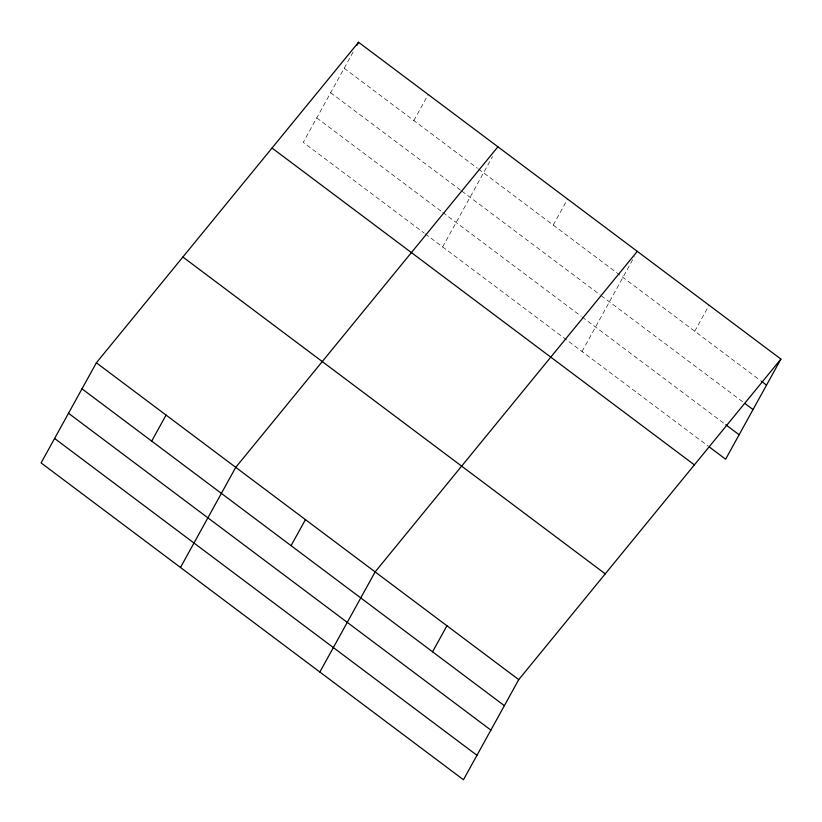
<?xml version="1.0" encoding="UTF-8"?>
<svg xmlns="http://www.w3.org/2000/svg" width="822" height="822" viewBox="0 0 822 822"><rect width="100%" height="100%" fill="white"/><g stroke="black" fill="none" stroke-linecap="round" stroke-linejoin="round"><path stroke-width="0.62" stroke-dasharray="4.11 3.08" d="M353.141 52.002L303.256 142.37L424.193 233.088M413.856 120.546L428.221 94.52M442.647 246.929L492.522 156.56M553.237 225.105L567.601 199.078M582.027 351.477L634.307 256.783M694.734 331.245L709.098 305.219M344.161 68.267L477.397 168.212M478.425 168.983L760.381 380.483M330.67 92.722L460.823 190.365M461.851 191.125L600.204 294.913M601.231 295.684L742.78 401.866M316.758 117.916L441.794 211.706M442.822 212.477L581.175 316.265M582.202 317.035L724.768 423.977M425.221 233.859L708.194 446.12"/><path stroke-width="1.23" d="M96.369 362.8L41.1 462.92L463.464 779.749L518.744 679.63L780.9 359.08L358.536 42.251L96.369 362.8L518.744 679.63M356.738 45.498L358.536 42.251M151.7 441.095L166.065 415.079M180.48 567.478L235.75 467.348L497.916 146.799M291.08 545.654L305.445 519.627M319.861 672.026L375.13 571.907L637.297 251.357M432.567 651.795L446.942 625.768M780.9 359.08L725.631 459.2L709.222 446.891M761.408 381.254L766.536 385.107M744.824 403.397L753.034 409.562M725.795 424.748L739.132 434.746M272.02 148.032L694.385 464.862M182.885 257.019L605.249 573.848M82.005 388.827L504.369 705.656M68.503 413.271L490.878 730.111M54.601 438.465L476.966 755.305"/></g></svg>
